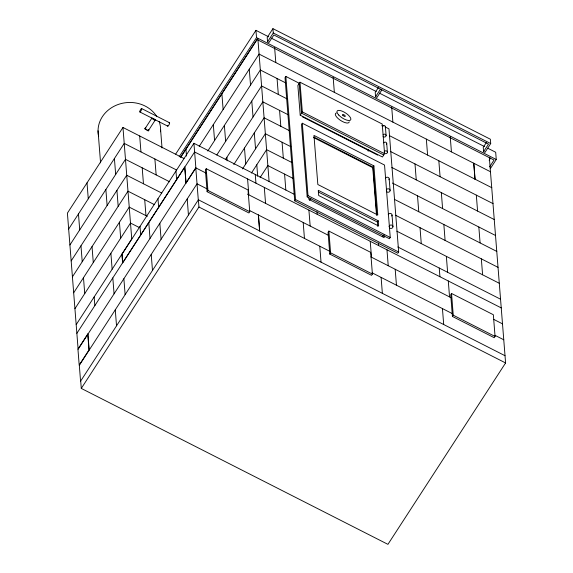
<?xml version="1.0" encoding="UTF-8"?>
<svg xmlns="http://www.w3.org/2000/svg" width="573" height="573" viewBox="0 0 573 573"><rect width="100%" height="100%" fill="white"/><g stroke="black" fill="none" stroke-linecap="round" stroke-linejoin="round"><path stroke-width="0.86" d="M183.997 158.499L122.966 127.464L67.406 213.12L78.121 349.265L195.78 167.868L206.144 173.139M68.66 229.05L124.219 143.393L176.548 170.002M144.869 128.932L152.074 117.816A1.941 0.716 33 0 0 153.779 119.736A1.941 0.716 33 0 0 155.304 119.463M69.913 244.986L125.473 159.323L169.68 181.806M148.715 129.878A2.099 0.781 33 0 1 147.956 130.508L146.144 129.584A2.099 0.781 33 0 1 145.649 127.915M146.144 129.584L147.956 130.508M148.135 131.024L155.34 119.907M71.167 260.916L126.726 175.259L161.772 193.08M72.42 276.845L127.98 191.189L154.266 204.554M73.681 292.782L129.24 207.118L147.318 216.315M74.934 308.711L130.494 223.055L139.253 227.51M175.696 154.065L255.945 30.348L268.687 36.83M179.184 156.809L256.518 37.589L255.945 30.348M180.581 157.231L257.334 38.885M180.846 157.109L257.091 39.558L494.048 160.053L489.671 166.793M76.188 324.64L131.747 238.984L122.966 127.464M294.594 194.483L193.932 143.293L122.028 254.147L122.715 262.835L194.612 151.981L501.26 307.916M272.927 28.65L267.211 37.467L267.555 41.815L268.945 42.524L273.851 34.96L488.497 144.117L483.598 151.68L484.994 152.382L490.71 143.565L490.366 139.225L272.927 28.65L273.271 32.998L267.555 41.815M76.868 333.328L184.721 167.051L185.974 182.988M199.232 146.33L259.075 54.07L490.545 171.778M207.777 151.028L260.328 69.999L285.82 82.963M206.216 168.72L205.399 169.98L207.104 191.704L248.926 212.97L249.742 211.709L248.03 189.985L206.216 168.72L207.92 190.444L207.104 191.704M216.802 154.975L261.582 85.936L287.073 98.893M225.339 159.674L262.842 101.865L288.326 114.822M489.342 157.568L505.594 362.953L387.935 544.35L81.287 388.415L198.946 207.018L198.373 199.776L80.571 381.21L79.318 365.28L197.033 183.797L207.383 189.061M299.328 83.293L285.841 76.431L285.025 77.692L294.708 200.801L397.855 253.252L398.672 251.991L388.981 128.882L385.013 126.862M233.798 164.508L264.096 117.794L289.58 130.759M242.515 168.928L265.349 133.724L290.833 146.688M299.994 82.211L297.867 85.484L300.209 115.18L382.442 156.995L384.569 153.722L382.234 124.033L299.994 82.211L302.329 111.9L300.209 115.18M251.454 173.017L266.603 149.66L292.087 162.617M260.085 177.573L267.856 165.59L293.34 178.554M302.308 123.231L301.491 124.484L307.185 196.904L389.425 238.719L390.242 237.466L384.54 165.045L302.308 123.231L308.002 195.644L307.185 196.904M294.708 200.801L295.525 199.54L285.841 76.431M378.352 87.59L375.236 92.403L375.573 96.744L376.97 97.453L381.869 89.897M375.573 96.744L380.479 89.187M309.535 200.45L310.931 198.287M328.873 231.091L328.057 232.351L329.769 254.075L371.583 275.341L372.4 274.08L370.688 252.356L328.873 231.091L330.585 252.815L329.769 254.075M376.49 215.004L372.758 167.66L373.904 165.891L313.968 135.414L317.836 184.513L377.772 214.99L373.904 165.891M377.75 226.392L377.406 222.045L378.223 220.784L318.287 190.308L318.703 195.522L378.638 225.998L378.223 220.784M382.478 236.585L383.416 235.145M486.377 142.519L483.254 147.333L483.598 151.68M489.163 160.275L490.617 158.033M490.424 168.505L496.254 159.502L495.688 152.26L487.723 148.214M451.531 293.469L450.715 294.73L452.426 316.454L494.241 337.719L495.058 336.458L493.346 314.735L451.531 293.469L453.243 315.193L452.426 316.454M273.271 32.998L490.71 143.565M271.079 38.047L376.217 91.508M379.398 93.127L484.536 146.595M256.518 37.589L496.254 159.502M381.84 125.251L383.43 126.06M389.361 135.615L491.799 187.708M390.578 151.53L493.052 203.637M302.329 111.9L384.569 153.722M383.752 154.982L301.513 113.16L299.178 83.472M302.401 116.828L377.664 155.104M391.832 167.459L494.306 219.574M313.94 137.076L373.087 167.151L376.884 215.376M313.617 137.577L372.758 167.66M392.419 183.052L495.559 235.503M394.339 199.318L496.812 251.432M395.592 215.255L498.066 267.362M396.845 231.184L499.319 283.298M318.259 191.969L377.406 222.045M141.567 108.519L169.558 122.758M308.002 195.644L390.242 237.466M152.704 118.353L155.383 119.714M139.819 111.95L167.81 126.182M397.827 246.977L500.58 299.228M295.525 199.54L398.672 251.991M247.443 194.14L328.479 235.353M370.817 256.876L451.13 297.716M493.754 319.397L502.514 323.852M249.491 210.477L330.134 251.483M372.07 272.805L452.197 313.553M495.008 335.327L503.767 339.782M207.92 190.444L249.742 211.709M330.585 252.815L372.4 274.08M453.243 315.193L495.058 336.458M505.021 355.711L198.287 199.733L195.78 167.868M198.946 207.018L505.594 362.953M473.821 163.269L475.074 179.199M476.328 195.135L477.581 211.065M478.835 226.994L480.088 242.931M481.341 258.86L482.595 274.789M473.728 163.226L474.981 179.156M450.242 136.84L451.431 151.881M438.832 160.769L440.085 176.706M441.339 192.635L442.592 208.565M443.846 224.501L445.099 240.431M446.36 256.36L447.613 272.297M448.294 280.985L449.547 296.914M439.247 268.042L439.928 276.73M442.442 308.596L443.695 324.526M426.341 139.124L427.594 155.054M414.995 163.942L416.249 179.879M417.509 195.808L418.763 211.738M420.016 227.674L421.27 243.604M391.703 107.065L392.885 122.113M385.414 126.898L386.095 135.586M386.725 143.551L387.405 152.239A1.619 1.447 -4.5 0 1 384.97 153.514A1.619 1.447 -4.5 0 1 384.992 151.014A1.619 1.447 -4.5 0 1 387.405 152.239M389.182 178.912L390.091 190.501M392.032 215.119L392.942 226.707M395.191 269.274L396.444 285.204M386.968 249.799L388.222 265.729M383.953 235.009L384.161 237.659L308.897 199.383L308.754 197.613M378.395 242.938L378.603 245.545M381.109 277.404L382.363 293.34M368.059 149.453L368.195 151.193M370.237 241.29L371.49 257.22M333.164 77.298L334.346 92.346M317.07 211.752L317.27 214.359M319.777 246.218L321.038 262.155M308.911 210.105L310.165 226.034M303.196 222.489L304.449 238.425M274.617 47.53L275.806 62.572M277.06 78.508L278.313 94.438M279.567 110.367L280.82 126.304M282.074 142.233L283.327 158.162M284.58 174.099L285.834 190.028M257.893 39.021L269.109 181.519M264.303 187.421L265.557 203.351M249.269 69.183L250.53 85.119M251.783 101.049L253.037 116.978M254.29 132.915L255.544 148.844M256.797 164.773L257.7 176.283M255.257 174.478L255.945 183.167M258.452 215.033L259.705 230.962M258.359 214.99L259.612 230.919M247.579 178.919L248.832 194.849M244.485 148.027L245.738 163.957M221.873 93.564L223.126 109.493M224.38 125.43L225.633 141.359M226.887 157.288L227.166 160.834M213.321 124.613L214.574 140.543M193.932 143.293L195.866 167.91L186.06 183.031L184.807 167.101M185.924 148.987L186.483 156.071M187.228 198.917L188.424 214.932M175.954 171.005L176.642 179.693M160.633 130.15L162.03 147.977M154.889 158.986L156.143 174.915M157.983 198.716L158.664 207.412M159.831 223.291L161.085 239.228M148.772 222.482L150.026 238.411M151.222 254.426L152.475 270.363M139.69 135.966L140.951 151.902M142.204 167.832L143.458 183.761M144.711 199.691L145.965 215.627M140.005 226.428L140.686 235.123M114.414 158.506L115.667 174.443M116.928 190.372L118.181 206.301M119.435 222.238L120.688 238.167M121.942 254.097L122.622 262.792M123.875 278.722L125.129 294.651M105.869 189.556L107.122 205.492M110.883 253.28L112.136 269.217M112.817 277.905L114.07 293.834M115.273 309.857L116.527 325.786M98.04 130.766L100.569 162.854M87.017 182.887L88.271 198.817M92.031 246.612L93.284 262.549M94.158 296.929L94.846 305.617M78.465 213.937L79.719 229.866M80.972 245.803L82.226 261.732M83.479 277.661L84.732 293.591M87.927 334.145L89.18 350.082M80.721 381.174L81.287 388.415M169.056 122.93A1.941 0.494 -63 0 1 169.544 123.439A1.941 0.494 -63 0 1 168.355 125.773A1.941 0.494 -63 0 1 167.667 125.673M159.108 121.369A31.314 27.977 -4.5 0 1 160.569 131.769M98.649 136.431A31.314 27.977 -4.5 0 1 118.396 104.408A31.314 27.977 -4.5 0 1 156.544 116.19M146.072 129.691A2.099 0.838 25.1 0 1 145.033 128.524A2.099 0.838 25.1 0 1 145.943 128.058M148.4 129.749A2.099 0.702 40.6 0 1 147.884 130.615M389.067 226.743A1.941 1.733 -4.5 0 1 391.681 225.089A1.941 1.733 -4.5 0 1 392.476 227.825A1.941 1.733 -4.5 0 1 389.318 227.61M388.222 214.71A1.941 1.733 -4.5 0 1 390.843 213.528A1.941 1.733 -4.5 0 1 391.76 215.992M386.281 190.086A1.941 1.733 -4.5 0 1 389.131 189.004A1.941 1.733 -4.5 0 1 389.518 191.733A1.941 1.733 -4.5 0 1 386.467 191.403M385.371 178.504A1.941 1.733 -4.5 0 1 387.993 177.322A1.941 1.733 -4.5 0 1 388.917 179.786M349.251 121.82A8.086 2.994 33 0 1 340.154 120.151A8.086 2.994 33 0 1 336.415 112.981M382.241 126.554A1.619 1.447 -4.5 0 1 384.225 125.508A1.619 1.447 -4.5 0 1 385.357 127.27M383.086 134.891A1.619 1.447 -4.5 0 1 385.529 134.483A1.619 1.447 -4.5 0 1 385.507 136.696A1.619 1.447 -4.5 0 1 383.072 136.338M383.709 142.856A1.619 1.447 -4.5 0 1 385.923 142.305A1.619 1.447 -4.5 0 1 386.503 144.274M87.748 334.059L77.942 349.172L79.196 365.101L89.001 349.988L87.748 334.059M140.564 111.499A1.941 0.494 -63 0 0 141.681 108.576A1.941 0.494 -63 0 0 140.013 110.718A1.941 0.494 -63 0 0 140.564 111.499M342.883 115.366A1.619 0.602 33 0 0 345.247 116.362A1.619 0.602 33 0 0 343.621 114.614A1.619 0.602 33 0 0 342.883 115.366M338.75 115.051A8.086 2.994 33 0 0 350.561 120.015A8.086 2.994 33 0 0 342.432 111.269A8.086 2.994 33 0 0 338.75 115.051"/></g></svg>
